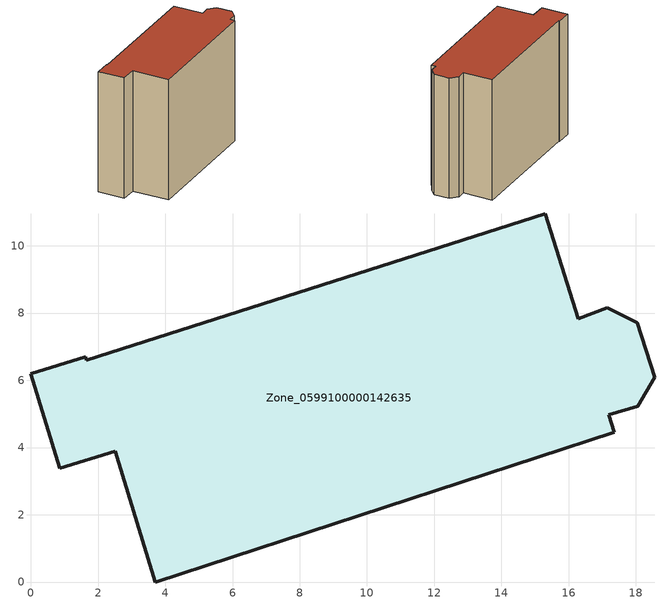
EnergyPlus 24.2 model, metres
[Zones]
Zone_0599100000142635
 floor ground (C_G): 16.28,7.84 17.15,8.16 18.04,7.71 18.56,6.09 18.06,5.23 17.2,4.97 17.36,4.45 3.7,0 2.51,3.89 0.86,3.39 0,6.2 1.64,6.7 1.65,6.6 15.31,10.95 z0
 wall outside (C_F): 0,6.2 0.86,3.39 2.51,3.89 3.7,0 17.36,4.45 17.2,4.97 18.06,5.23 18.56,6.09 18.04,7.71 17.15,8.16 16.28,7.84 15.31,10.95 1.65,6.6 1.64,6.7 0,6.2 z0:13.38
 roof outside (C_R): 15.31,10.95 1.65,6.6 1.64,6.7 0,6.2 0.86,3.39 2.51,3.89 3.7,0 17.36,4.45 17.2,4.97 18.06,5.23 18.56,6.09 18.04,7.71 17.15,8.16 16.28,7.84 z13.38
[BUILDING]
Pand.0599100000142635: North Axis=0; Terrain=City; Loads Convergence Tolerance Value=0.04; Temperature Convergence Tolerance Value=0.4; Solar Distribution=FullExterior; Maximum Number of Warmup Days=25; Minimum Number of Warmup Days=1
[Site:Location]
Rotterdam.The.Hague.AP_ZH_NLD Design_Conditions: Latitude=51.96; Longitude=4.45; Time Zone=1; Elevation=-4.5
[SITE:GROUNDTEMPERATURE:BUILDINGSURFACE]
18, 18, 18, 18, 18, 18, 18, 18, 18, 18, 18, 18
[MATERIAL] Thermal Absorptance=0.9; Solar Absorptance=0.7; Visible Absorptance=0.7
Name | Roughness | Thickness | Conductivity | Density | Specific Heat
G.TI.1946 | MediumSmooth | 0.15 | 1 | 540 | 1210
F.TI.1946 | Rough | 0.3 | 0.857143 | 1920 | 840
R.TI.1946 | MediumRough | 0.2 | 0.1 | 1500 | 1000
[CONSTRUCTION]
C_G: G.TI.1946
C_F: F.TI.1946
C_R: R.TI.1946
[ZONE]
Zone_0599100000142635: Type=1; Multiplier=1; Ceiling Height=Autocalculate; Volume=Autocalculate; Floor Area=autocalculate; Part of Total Floor Area=Yes
[ZONEINFILTRATION:DESIGNFLOWRATE]
Infil_Zone_0599100000142635: Zone or ZoneList or Space or SpaceList=Zone_0599100000142635; Schedule=AlwaysOn; Design Flow Rate Calculation Method=Flow/Area; Flow Rate per Floor Area=0.003; Constant Term Coefficient=1; Temperature Term Coefficient=0; Velocity Term Coefficient=0; Velocity Squared Term Coefficient=0
[HVACTEMPLATE:ZONE:IDEALLOADSAIRSYSTEM]
Zone_0599100000142635: Maximum Heating Supply Air Temperature=50; Minimum Cooling Supply Air Temperature=13; Maximum Heating Supply Air Humidity Ratio=0.0156; Minimum Cooling Supply Air Humidity Ratio=0.0077; Heating Limit=NoLimit; Cooling Limit=NoLimit; Dehumidification Control Type=ConstantSensibleHeatRatio; Cooling Sensible Heat Ratio=0.7; Dehumidification Setpoint=60; Humidification Control Type=None; Humidification Setpoint=30; Outdoor Air Method=None; Outdoor Air Flow Rate per Person=0.00944; Outdoor Air Flow Rate per Zone Floor Area=0; Outdoor Air Flow Rate per Zone=0; Demand Controlled Ventilation Type=None; Outdoor Air Economizer Type=NoEconomizer; Heat Recovery Type=None; Sensible Heat Recovery Effectiveness=0.7; Latent Heat Recovery Effectiveness=0.65
[ZONECONTROL:THERMOSTAT]
ThermostatControl_Zone_0599100000142635: Zone or ZoneList=Zone_0599100000142635; Control Type Schedule=DualSetpointControlType; Control 1=Thermostat_Zone_0599100000142635; Temperature Difference Between Cutout And Setpoint=0
[THERMOSTATSETPOINT:DUALSETPOINT]
Thermostat_Zone_0599100000142635: Heating Setpoint Temperature Schedule=HeatingSetpoint_Zone_0599100000142635; Cooling Setpoint Temperature Schedule=CoolingSetpoint_Zone_0599100000142635
[SCHEDULE:COMPACT]
HeatingSetpoint_Zone_0599100000142635: Through: 12/31, For: AllDays, Until: 24:00, 21
CoolingSetpoint_Zone_0599100000142635: Through: 12/31, For: AllDays, Until: 24:00, 24
DualSetpointControlType: Through: 12/31, For: AllDays, Until: 24:00, 4
AlwaysOn: Through: 12/31, For: AllDays, Until: 24:00, 1
